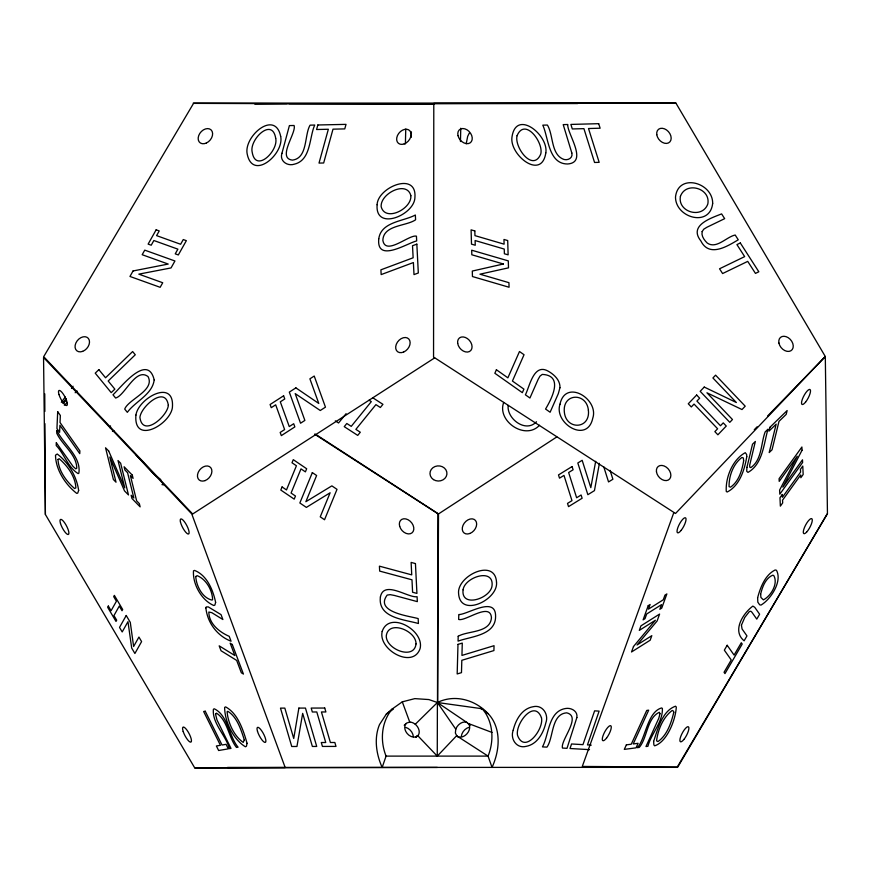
<?xml version="1.0" encoding="UTF-8"?>
<svg xmlns="http://www.w3.org/2000/svg" width="871" height="871" viewBox="0 0 871 871"><rect width="100%" height="100%" fill="white"/><g stroke="black" fill="none" stroke-linecap="round" stroke-linejoin="round"><path stroke-width="1.31" d="M415.913 736.964L418.428 735.004A8.492 6.162 49.1 0 0 417.492 726.741A8.492 6.162 49.1 0 0 409.74 722.07L406.594 723.082L405.516 724.291A8.492 6.162 49.1 0 0 407.116 733.447C409.533 736.452 414.531 738.837 417.797 735.723L437.264 756.126L437.394 702.516C454.967 693.828 475.479 699.946 488.315 713.839A61.286 44.16 -49.6 0 1 492.039 767.427L488.065 756.104C494.282 740.709 493.378 721.776 482.327 708.765L437.394 702.516L428.87 699.565L414.825 698.629L402.293 701.841L392.222 708.983L386.343 714.068L379.516 724.574A61.416 44.617 49 0 0 382.162 767.438L386.071 756.115C379.854 740.655 381.291 721.95 392.222 708.983M437.492 702.32L437.939 513.759L314.54 434.117M437.634 702.364L438.505 513.923L556.809 436.937M405.396 143.911L405.755 129.028M411.264 137.259L411.395 131.848M460.454 141.516L460.77 128.211M110.388 428.369L110.475 425.875M466.225 143.726L467.673 136.355L469.382 132.958M508.163 405.396C506.574 418.668 525.779 433.333 536.471 421.76M599.411 463.328L594.458 490.623L587.86 494.695L577.821 462.991L582.166 460.313L590.821 487.651L595.688 461.303M458.233 736.812A8.492 6.119 -49.7 0 0 467.008 733.741A8.492 6.119 -49.7 0 0 469.088 724.52L466.747 722.375A8.492 6.119 -49.7 0 0 455.773 729.19L455.37 733.044L456.872 735.962L488.065 756.104L386.071 756.115M673.784 512.703L582.285 766.447L677.257 767.079L827.45 513.727L825.305 356.522L675.896 103.083L433.791 103.409L433.551 357.045L675.526 513.476L825.305 356.522L767.536 416.066M503.721 402.435C496.612 420.943 525.235 440.726 539.519 425.255M827.232 513.803L677.584 767.362L227.451 767.438M61.34 402.358L65.249 396.991M71.498 388.401L73.066 386.256M62.952 402.957L66.065 398.668M346.103 413.66L338.547 422.968L335.302 420.878M437.264 756.126L456.665 735.69L458.679 737.389M754.275 429.73L757.117 426.801M415.271 724.28L437.394 702.516L466.747 722.375M63.169 403.164L66.163 400.562M75.156 392.745L77.16 391.014M404.209 725.26L406.169 723.561M415.826 737.421L417.797 735.723M64.312 405.146L67.252 402.609M386.343 714.068L393.398 709.07M434.607 357.927L192.676 513.999L43.692 356.675L193.547 103.377L433.791 104.139M112.457 431.276L113.872 430.71M254.8 104.085L287.212 103.736M194.723 767.874L437.34 767.438M193.253 103.094L675.907 103.094M288.878 103.823L577.691 103.551M591.267 745.13L587.468 744.912L599.117 711.117L594.599 710.856L582.96 744.64L571.561 743.976L570.004 748.505L589.504 749.648M161.984 484.657L164.314 484.799M492.017 732.446L468.293 723.474L470.296 725.173M160.765 479.638L154.036 474.336L135.767 454.564M372.81 397.786L382.935 404.34L380.355 407.508L375.924 404.634L355.869 429.359L360.3 432.234L357.731 435.402L344.241 426.659L346.81 423.491L351.242 426.365L371.296 401.64L369.086 400.203M315.465 434.204L438.505 513.923M480.335 708.134L482.338 709.56M484.33 710.986L488.315 713.839M437.394 702.516L455.773 729.19M402.293 701.841L409.74 722.07M610.081 470.362L612.89 479.246L608.546 481.924L603.777 466.867M45.401 514.489L43.55 357.502L191.751 513.912L285.198 767.569L194.745 767.917L45.379 514.467L44.922 423.654M44.759 393.834L44.857 411.45M405.723 727.405A8.492 6.173 49.2 0 1 413.333 736.692M461.347 736.267A8.492 6.119 -49.7 0 1 469.295 727.263M205.872 607.936C207.374 622.558 217.108 635.884 231.055 641.219L229.215 636.331C219.34 632.096 208.909 623.647 208.822 612.041L211.805 612.672L222.878 619.521L221.038 614.632L208.289 606.902L206.275 606.935L205.872 607.936M244.283 739.827L243.227 742.397C234.07 736.104 227.886 722.658 227.113 711.672L227.777 711.28C237.097 717.018 241.049 729.724 244.283 739.827M760.633 594.283L760.927 597.473L763.388 599.858C770.911 596.091 778.478 583.581 773.742 575.524L772.773 575.198C765.555 578.104 762.256 587.141 760.633 594.283M588.382 410.143C590.571 429.403 566.226 430.274 564.375 412.353C562.1 393.006 586.575 392.157 588.382 410.143M517.069 135.713C514.053 147.166 532.921 172.698 540.771 153.982C543.754 142.539 524.897 117.041 517.069 135.713M380.398 596.962C377.698 618.127 404.656 619.477 418.418 623.516L418.167 618.595C410.132 616.113 374.258 612.367 387.17 595.078L390.208 594.653L394.345 595.437L417.329 601.632L417.089 596.7C408.553 598.323 383.795 579.574 380.398 596.962M541.468 717.758C544.092 729.081 524.712 754.602 517.559 735.44C514.913 724.106 534.304 698.542 541.468 717.758M378.765 238.872C376.305 263.532 407.78 242.824 416.676 240.951L416.436 236.183C409.337 234.168 385.57 256.281 382.859 240.352C383.338 224.816 406.289 226.318 415.598 219.786L415.347 215.017C403.687 221.386 380.943 221.713 378.765 238.872M215.54 714.187L216.999 720.001L230.989 748.396L229.378 748.668C226.144 735.625 211.871 723.246 213.406 709.212L214.32 708.809C228.05 715.407 228.986 736.496 238.088 747.187L236.487 747.46C228.594 737.683 227.592 720.045 216.476 713.164L215.54 714.187M457.983 644.388L457.177 673.947L461.478 672.652L461.815 660.305L493.911 650.572L494.042 645.694L461.946 655.417L462.283 643.081L457.983 644.388M458.2 636.244L458.07 641.132C470.71 636.429 495.545 635.482 495.588 616.559C496.045 595.198 467.085 614.861 458.788 614.545L458.658 619.433C465.31 621.763 490.449 601.6 491.451 617.811C490.112 633.184 467.912 630.582 458.2 636.244M741.428 625.171L742.059 628.949L746.97 635.917L744.117 640.806C731.651 630.658 743.366 613.108 752.871 606.096L754.743 607.305L759.632 614.24L756.779 619.118L751.891 612.193L750.791 611.213L749.387 611.529L744.77 617.43L741.428 625.171M377.121 204.707C374.878 231.621 414.356 215.017 414.901 197.673C417.22 170.727 377.622 187.374 377.121 204.707M382.195 631.41C377.709 649.635 412.985 669.527 420.094 648.568C424.656 630.277 389.217 610.266 382.195 631.41M653.631 741.395L653.892 744.966L654.698 745.826C667.23 741.722 675.7 719.435 676.299 707.023L675.493 706.207C662.221 710.888 657.801 729.049 653.631 741.395M56.332 442.751L56.212 445.527C64.236 453.889 68.058 467.455 78.14 473.617L78.847 473.258C81.536 456.491 62.93 443.949 56.865 430.383L56.746 433.17C62.048 444.95 76.637 454.335 76.779 468.25L75.766 468.859L73.001 466.366L56.332 442.751M57.682 411.678L56.953 428.532L59.609 432.332L59.914 425.298L79.751 453.649L79.882 450.862L60.034 422.511L60.349 415.478L57.682 411.678M416.022 643.93C414.171 660.501 385.897 649.276 386.267 635.917C388.27 619.412 416.392 630.604 416.022 643.93M757.618 597.811L757.835 602.199L759.675 604.79L760.993 605.084C770.781 599.324 782.55 581.403 776.464 570.276L775.157 569.972C765.108 574.936 760.339 587.457 757.618 597.811M410.851 195.659C412.037 208.768 385.309 222.345 381.182 206.743C379.996 193.612 406.877 179.981 410.851 195.659M571.844 153.046C573.129 157.836 568.142 160.58 564.06 159.491C550.712 154.853 553.618 135.059 547.391 125.043L542.796 125.163C548.469 137.389 548.295 164.009 567.62 163.988C588.611 162.452 566.673 132.958 567.805 124.499L563.21 124.618L571.844 153.046M247.059 743.311L246.417 746.262L245.426 746.795C233.188 739.392 224.685 721.493 224.631 707.394L225.6 706.882C238.033 713.556 243.336 730.268 247.059 743.311M712.674 203.346C710.061 227.669 675.428 217.859 675.504 197.042C678.095 172.687 712.848 182.431 712.674 203.346M545.801 152.926C541.544 181.059 508.904 154.483 512.028 136.758C516.296 108.723 548.904 135.266 545.801 152.926M280.669 136.388C284.469 153.895 252.666 181.408 247.201 153.993C243.455 136.518 275.094 109.082 280.669 136.388M154.2 379.952C152.283 394.661 135.245 401.368 127.34 412.331L124.705 409.109C128.418 399.234 155.354 390.404 148.048 376.577C135.68 367.116 124.956 395.717 115.625 398.025L112.98 394.803C119.839 388.738 147.58 352.069 154.2 379.952M215.627 602.351L214.876 605.095L213.809 605.508C201.364 600.228 192.502 583.864 193.493 570.821L194.56 570.418C207.037 575.263 213.068 590.059 215.627 602.351M673.762 712.38C671.269 722.854 667.099 735.276 657.964 741.58L656.571 740.829C657.899 729.876 663.136 717.127 672.205 710.464L673.577 711.226L673.762 712.38M281.943 153.296C279.33 160.983 287.343 166.492 294.278 164.194C311.197 160.253 309.161 137.226 314.736 125.043L310.076 125.152C304.186 135.038 307.964 158.108 292.449 160.122C276.564 158.282 296.848 132.523 294.06 125.489L289.401 125.598L281.943 153.296M275.682 138.26C278.731 150.683 255.649 173.623 252.176 152.109C249.171 139.698 272.253 116.79 275.682 138.26M746.763 456.633C744.64 469.687 739.631 485.713 727.176 492.028L726.262 491.44C725.434 477.352 732.511 459.659 745.26 452.68L746.654 454.531L746.763 456.633M496.514 582.1C498.517 599.738 460.128 618.258 458.603 593.597C456.611 575.971 495.022 557.484 496.514 582.1M463.078 589.798C460.781 608.328 490.417 598.638 492.028 585.889C494.205 567.446 464.722 577.114 463.078 589.798M680.414 196.411C677.42 212.252 702.418 219.263 707.829 203.945C710.834 188.082 685.76 181.059 680.414 196.411M659.978 713.697L658.824 718.183L645.966 746.545L647.904 746.284C651.192 733.632 662.994 721.95 662.385 708.45L661.644 707.927C647.109 711.977 645.694 738.88 637.343 747.677L639.281 747.416C647.349 737.987 647.044 717.791 659.358 712.293L659.978 713.697M746.915 467.389L746.708 471.255L747.993 472.398C762.898 464.025 763.758 443.6 767.993 429.163L765.141 431.94C760.84 443.383 762.081 459.768 750.835 467.618L749.757 467.172L749.691 465.147L755.353 441.455L752.5 444.232L746.915 467.389M743.649 460.792C742.048 470.394 738.913 481.336 730.551 487.172L729.092 486.66C728.798 476.121 733.24 463.938 741.918 457.449L743.355 457.961L743.649 460.792M513.204 730.236C509.949 738.695 516.47 748.864 526.03 746.382C537.189 744.411 543.406 733.132 545.79 722.995C549.1 714.525 542.568 704.301 532.998 706.751C521.794 708.7 515.599 720.077 513.204 730.236M559.977 404.242C553.618 423.262 587.228 444.188 592.77 418.189C599.204 399.136 565.486 378.232 559.977 404.242M135.92 415.064C133.372 445.07 169.758 424.852 172.371 407.791C175.06 377.774 138.478 397.927 135.92 415.064M78.651 490.417L77.715 493.138L76.681 493.356C65.467 484.581 55.679 469.828 55.504 455.185L57.214 454.009C68.395 462.37 76.702 476.481 78.651 490.417M195.757 576.526C196.258 585.856 202.377 598.072 212.089 600.097L212.622 599.455C212.197 589.972 206.242 579.324 197.162 575.644L195.757 576.526M298.873 708.09L293.734 738.499L284.828 708.112L280.484 708.123L291.741 746.491L296.946 746.48L302.673 713.371L312.373 746.458L316.717 746.447L305.46 708.079L298.873 708.09M576.874 717.53L566.999 748.331L562.481 748.058C560.097 740.535 582.1 716.408 566.694 712.837C551.082 714.002 553.673 737.715 546.966 747.144L542.448 746.883C549.013 735.091 548.099 711.553 565.323 708.548C570.951 707.394 577.985 710.976 576.874 717.53M702.146 231.577C701.111 235.987 704.247 240.113 707.219 243.031C716.474 249.465 726.447 236.825 735.2 235.028L738.26 239.797C726.98 246.493 709.179 257.664 700.85 240.908C688.515 225.48 710.507 218.294 721.602 213.896L724.672 218.654L706.893 227.266L703.779 229.182L702.146 231.577M58.009 459.42C58.411 470.645 66.359 481.423 74.579 488.522L75.864 487.88C75.418 476.644 67.481 465.92 59.272 458.756L58.009 459.42M559.944 387.737L558.322 393.627L550.113 412.244L545.562 409.032C552.105 398.036 563.646 375.368 542.263 374.41L539.987 376.12L538.18 379.288L529.927 398.014L525.387 394.803C529.644 386.648 533.651 362.761 548.218 371.188C554.217 374.574 560.336 380.268 559.944 387.737M168.321 405.353C167.559 416.164 142.659 438.059 139.915 417.438C140.754 406.692 165.599 384.808 168.321 405.353M769.899 427.323L768.962 431.134L776.159 424.144L769.191 452.561L772.044 449.795L779.001 421.368L786.197 414.378L787.134 410.568L769.899 427.323M317.839 124.978L316.587 129.518L328.345 129.256L319.015 163.084L323.664 162.986L333.005 129.158L344.764 128.897L346.016 124.368L317.839 124.978M633.489 646.532L631.529 651.976L650.18 640.207L651.813 635.667L637.039 644.986L657.115 620.969L659.597 614.077L640.947 625.857L639.303 630.386L655.395 620.239L633.489 646.532M648.209 605.693L643.103 619.869L645.008 618.671L646.685 614.001L661.525 604.637L659.848 609.297L661.753 608.1L666.87 593.924L664.965 595.122L663.277 599.781L648.438 609.145L650.114 604.485L648.209 605.693M282.084 486.943L280.81 490.046L294.202 499.137L295.476 496.045L291.077 493.051L300.996 468.87L305.405 471.864L306.668 468.761L293.277 459.659L292.003 462.762L296.412 465.756L286.483 489.938L282.084 486.943M312.33 472.605L299.853 502.981L306.363 507.401L330.12 492.779L320.245 516.83L324.535 519.747L337.001 489.36L331.862 485.866L305.863 501.707L316.619 475.512L312.33 472.605M496.405 369.74L494.848 373.267L522.35 392.669L523.907 389.141L512.431 381.041L524.037 354.726L519.486 351.514L507.88 377.84L496.405 369.74M626.369 744.857L624.289 749.387L636.048 747.841L638.116 743.311L633.217 743.954L648.688 710.17L646.739 710.42L631.268 744.215L626.369 744.857M802.049 450.242L782.822 487.129L802.485 459.823L802.616 462.512L779.806 494.173L779.61 490.09L797.27 456.295L779.207 481.369L779.088 478.669L801.897 447.008L802.049 450.242M133.045 270.968L129.964 276.455L160.155 287.31L162.725 282.737L138.816 274.147L171.043 267.93L174.94 260.984L144.738 250.14L142.18 254.713L168.212 264.065L133.045 270.968M156.149 229.813L148.124 244.109L151.216 245.208L153.851 240.516L177.88 249.15L175.245 253.853L178.326 254.953L186.35 240.668L183.258 239.558L180.624 244.261L156.595 235.627L159.23 230.924L156.149 229.813M108.342 606.064L107.656 607.272L116.006 621.437L116.692 620.217L113.949 615.568L119.283 606.096L122.027 610.745L122.702 609.526L114.362 595.372L113.676 596.591L116.42 601.24L111.085 610.713L108.342 606.064M126.23 615.503L119.523 627.414L122.19 631.943L127.972 621.676L131.695 648.068L134.896 653.5L141.603 641.6L138.935 637.06L133.622 646.489L130.291 622.395L126.23 615.503M727.176 645.28L724.334 650.158L731.237 659.957L724.041 672.292L724.966 673.61L742.223 644.061L741.297 642.744L734.09 655.079L727.176 645.28M782.3 494.499L779.97 497.733L780.362 506.138L782.681 502.915L782.561 500.15L800.71 474.945L800.841 477.711L803.171 474.488L802.779 466.072L800.449 469.306L800.58 472.071L782.419 497.265L782.3 494.499M696.648 395.02L688.275 403.796L691.302 406.953L694.045 404.079L717.617 428.761L714.862 431.635L717.889 434.803L726.262 426.039L723.235 422.87L720.48 425.756L696.92 401.074L699.663 398.189L696.648 395.02M704.247 387.062L700.175 391.319L729.789 422.337L732.467 419.528L706.936 392.788L741.994 409.544L745.206 406.18L715.592 375.161L712.913 377.97L736.365 402.522L704.247 387.062M98.869 369.642L95.233 373.158L111.216 392.647L114.852 389.13L108.178 380.997L135.277 354.769L132.632 351.546L105.543 377.774L98.869 369.642M283.608 395.793L270.097 404.514L271.24 407.682L275.682 404.819L284.621 429.577L280.179 432.441L281.322 435.62L294.844 426.899L293.701 423.72L289.259 426.583L280.31 401.836L284.763 398.962L283.608 395.793M295.89 387.867L289.314 392.113L300.549 423.219L304.872 420.421L295.193 393.605L320.267 410.502L325.46 407.149L314.224 376.043L309.902 378.831L318.786 403.458L295.89 387.867M572.084 466.54L558.496 474.924L559.52 478.157L563.983 475.403L571.975 500.64L567.511 503.394L568.534 506.628L582.122 498.245L581.099 495L576.635 497.766L568.643 472.528L573.107 469.774L572.084 466.54M740.306 242.965L736.931 244.599L744.661 256.618L719.544 268.78L722.603 273.548L747.732 261.376L755.462 273.407L758.826 271.774L740.306 242.965M416.839 244.13L412.516 245.742L413.137 257.783L380.91 269.825L381.16 274.594L413.387 262.552L413.997 274.605L418.32 272.982L416.839 244.13M503.394 264L472.3 271.055L472.452 276.543L509.067 287.245L508.936 282.672L479.943 274.191L508.501 267.843L508.294 260.886L471.69 250.195L471.821 254.768L503.394 264M205.24 711.226L203.64 711.509L220.428 745.293L216.378 745.979L218.632 750.508L228.311 748.853L226.068 744.324L222.029 745.021L205.24 711.226M598.693 123.682L570.875 124.422L572.301 128.952L583.918 128.647L594.566 162.474L599.161 162.344L588.513 128.527L600.13 128.211L598.693 123.682M324.741 708.047L311.187 708.069L312.33 711.988L316.794 711.977L325.743 742.517L321.29 742.517L322.433 746.436L335.988 746.414L334.845 742.495L330.392 742.506L321.432 711.966L325.885 711.955L324.741 708.047M415.445 563.581L411.123 562.416L411.733 574.871L379.418 566.161L379.669 571.093L411.983 579.803L412.593 592.247L416.926 593.412L415.445 563.581M474.826 230.946L471.091 229.846L471.505 244.152L475.25 245.241L475.109 240.538L504.244 249.062L504.385 253.766L508.12 254.855L507.706 240.548L503.971 239.46L504.102 244.163L474.967 235.638L474.826 230.946M232.285 644.486L230.184 643.19L234.832 655.536L219.187 645.847L221.027 650.735L236.683 660.425L241.332 672.771L243.434 674.067L232.285 644.486M108.69 451.004L105.543 447.792L113.393 479.529L116.017 482.207L109.8 457.079L124.509 490.885L128.483 494.946L120.634 463.209L118.01 460.53L124.782 487.902L108.69 451.004M132.283 475.109L124.096 466.747L124.891 469.981L127.591 472.735L133.84 497.994L131.14 495.24L131.946 498.484L140.133 506.857L139.338 503.612L136.638 500.858L130.389 475.599L133.089 478.353L132.283 475.109M457.678 343.316A8.492 6.162 49.3 0 0 469.382 351.568A8.492 6.162 49.3 0 0 467.433 338.59A8.492 6.162 49.3 0 0 457.678 343.316M656.462 471.832A8.492 6.162 49.3 0 0 668.177 480.095A8.492 6.162 49.3 0 0 666.228 467.106A8.492 6.162 49.3 0 0 656.462 471.832M778.924 343.065A8.492 6.162 49.3 0 0 790.857 350.784A8.492 6.162 49.3 0 0 788.255 337.708A8.492 6.162 49.3 0 0 778.924 343.065M656.778 134.667A8.492 6.162 49.3 0 0 668.482 142.931A8.492 6.162 49.3 0 0 666.533 129.942A8.492 6.162 49.3 0 0 656.778 134.667M457.994 135.604A8.492 6.162 49.3 0 0 470.057 142.92A8.492 6.162 49.3 0 0 467.008 129.812A8.492 6.162 49.3 0 0 457.994 135.604M82.647 351.372A8.492 6.151 -49.4 0 0 88.352 338.394A8.492 6.151 -49.4 0 0 75.842 343.076A8.492 6.151 -49.4 0 0 82.647 351.372M205.044 480.618A8.492 6.151 -49.4 0 0 210.749 467.651A8.492 6.151 -49.4 0 0 198.24 472.322A8.492 6.151 -49.4 0 0 205.044 480.618M403.643 352.036A8.492 6.151 -49.4 0 0 408.771 338.971A8.492 6.151 -49.4 0 0 396.305 344.274A8.492 6.151 -49.4 0 0 403.643 352.036M404.242 143.9A8.492 6.151 -49.4 0 0 409.958 130.933A8.492 6.151 -49.4 0 0 397.437 135.604A8.492 6.151 -49.4 0 0 404.242 143.9M206.394 143.007A8.492 6.151 -49.4 0 0 211.098 129.899A8.492 6.151 -49.4 0 0 198.686 135.647A8.492 6.151 -49.4 0 0 206.394 143.007M433.475 479.594A8.492 7.589 0 0 0 446.899 474.238A8.492 7.589 0 0 0 434.999 466.529A8.492 7.589 0 0 0 433.475 479.594M58.978 394.53A8.492 2.308 62.2 0 0 66.686 405.548A8.492 2.308 62.2 0 0 63.104 393.834A8.492 2.308 62.2 0 0 58.978 394.53M60.502 523.504A8.492 2.308 62.2 0 0 68.21 534.522A8.492 2.308 62.2 0 0 64.628 522.796A8.492 2.308 62.2 0 0 60.502 523.504M183.182 731.509A8.492 2.308 62.2 0 0 190.891 742.136A8.492 2.308 62.2 0 0 186.96 730.127A8.492 2.308 62.2 0 0 183.182 731.509M257.511 731.422A8.492 2.308 62.2 0 0 265.209 742.43A8.492 2.308 62.2 0 0 261.627 730.715A8.492 2.308 62.2 0 0 257.511 731.422M180.439 521.925A8.492 2.308 62.2 0 0 187.984 534.01A8.492 2.308 62.2 0 0 185.621 523.482A8.492 2.308 62.2 0 0 180.439 521.925M805.599 402.075A8.492 2.428 -62.1 0 0 810.117 389.577A8.492 2.428 -62.1 0 0 802.322 399.321A8.492 2.428 -62.1 0 0 805.599 402.075M681.122 530.395A8.492 2.428 -62.1 0 0 685.629 517.886A8.492 2.428 -62.1 0 0 677.845 527.63A8.492 2.428 -62.1 0 0 681.122 530.395M606.597 737.998A8.492 2.428 -62.1 0 0 610.767 725.717A8.492 2.428 -62.1 0 0 602.961 735.908A8.492 2.428 -62.1 0 0 606.597 737.998M683.975 739.37A8.492 2.428 -62.1 0 0 688.493 726.86A8.492 2.428 -62.1 0 0 680.697 736.605A8.492 2.428 -62.1 0 0 683.975 739.37M806.6 532.127A8.492 2.428 -62.1 0 0 812.142 519.105A8.492 2.428 -62.1 0 0 804.597 527.195A8.492 2.428 -62.1 0 0 806.6 532.127M469.926 533.455A8.492 6.108 -49.7 0 0 475.457 520.444A8.492 6.108 -49.7 0 0 463.013 525.344A8.492 6.108 -49.7 0 0 469.926 533.455M399.68 526.345A8.492 6.173 49.2 0 0 411.961 532.9A8.492 6.173 49.2 0 0 408.107 519.758A8.492 6.173 49.2 0 0 399.68 526.345"/></g></svg>
